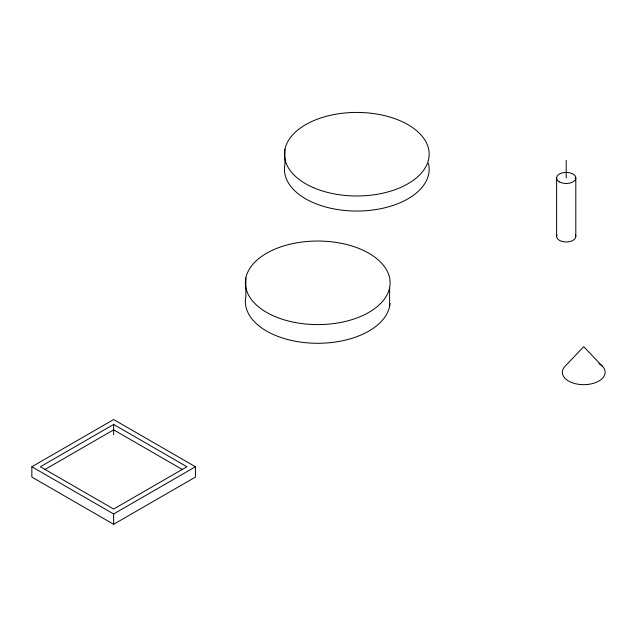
<?xml version="1.0" encoding="UTF-8"?>
<svg xmlns="http://www.w3.org/2000/svg" width="637" height="637" viewBox="0 0 637 637"><rect width="100%" height="100%" fill="white"/><g stroke="black" fill="none" stroke-linecap="round" stroke-linejoin="round"><path stroke-width="0.96" d="M31.85 466.746L113.641 419.528L195.432 466.746L195.432 477.073L113.641 524.291L31.85 477.073L31.85 466.746L113.641 513.971L195.432 466.746M44.765 469.612L113.641 429.848L182.516 469.612M602.284 366.132L583.739 346.687L565.194 366.132A21.411 12.366 0 0 0 571.453 382.439A21.411 12.366 0 0 0 600.142 380.257A21.411 12.366 0 0 0 598.876 363.568M575.808 177.946L575.808 236.431M566.205 160.468L566.205 177.946M556.611 177.946L556.611 236.431M389.605 287.693A72.363 41.779 0 0 1 274.491 316.318A72.363 41.779 0 0 1 289.102 244.449A72.363 41.779 0 0 1 389.605 287.693L389.605 306.381M284.93 149.329L284.93 164.402A72.363 41.779 0 0 0 357.819 211.046A72.363 41.779 0 0 0 428.406 163.239M245.858 277.947L245.858 296.635A72.363 41.779 0 0 0 311.851 343.152A72.363 41.779 0 0 0 390.019 303.419M113.641 424.218L113.641 434.768M113.641 513.971L113.641 524.291M575.482 234.997A9.603 5.542 0 0 1 566.205 241.972A9.603 5.542 0 0 1 556.937 234.997M113.641 424.449L40.37 466.746L113.641 509.051L186.912 466.746L113.641 424.449M559.421 181.871A9.603 5.542 0 0 0 575.482 179.387A9.603 5.542 0 0 0 563.721 172.595A9.603 5.542 0 0 0 559.421 181.871M313.555 187.7A72.363 41.779 0 0 0 428.669 159.075A72.363 41.779 0 0 0 328.174 115.83A72.363 41.779 0 0 0 313.555 187.7"/></g></svg>
